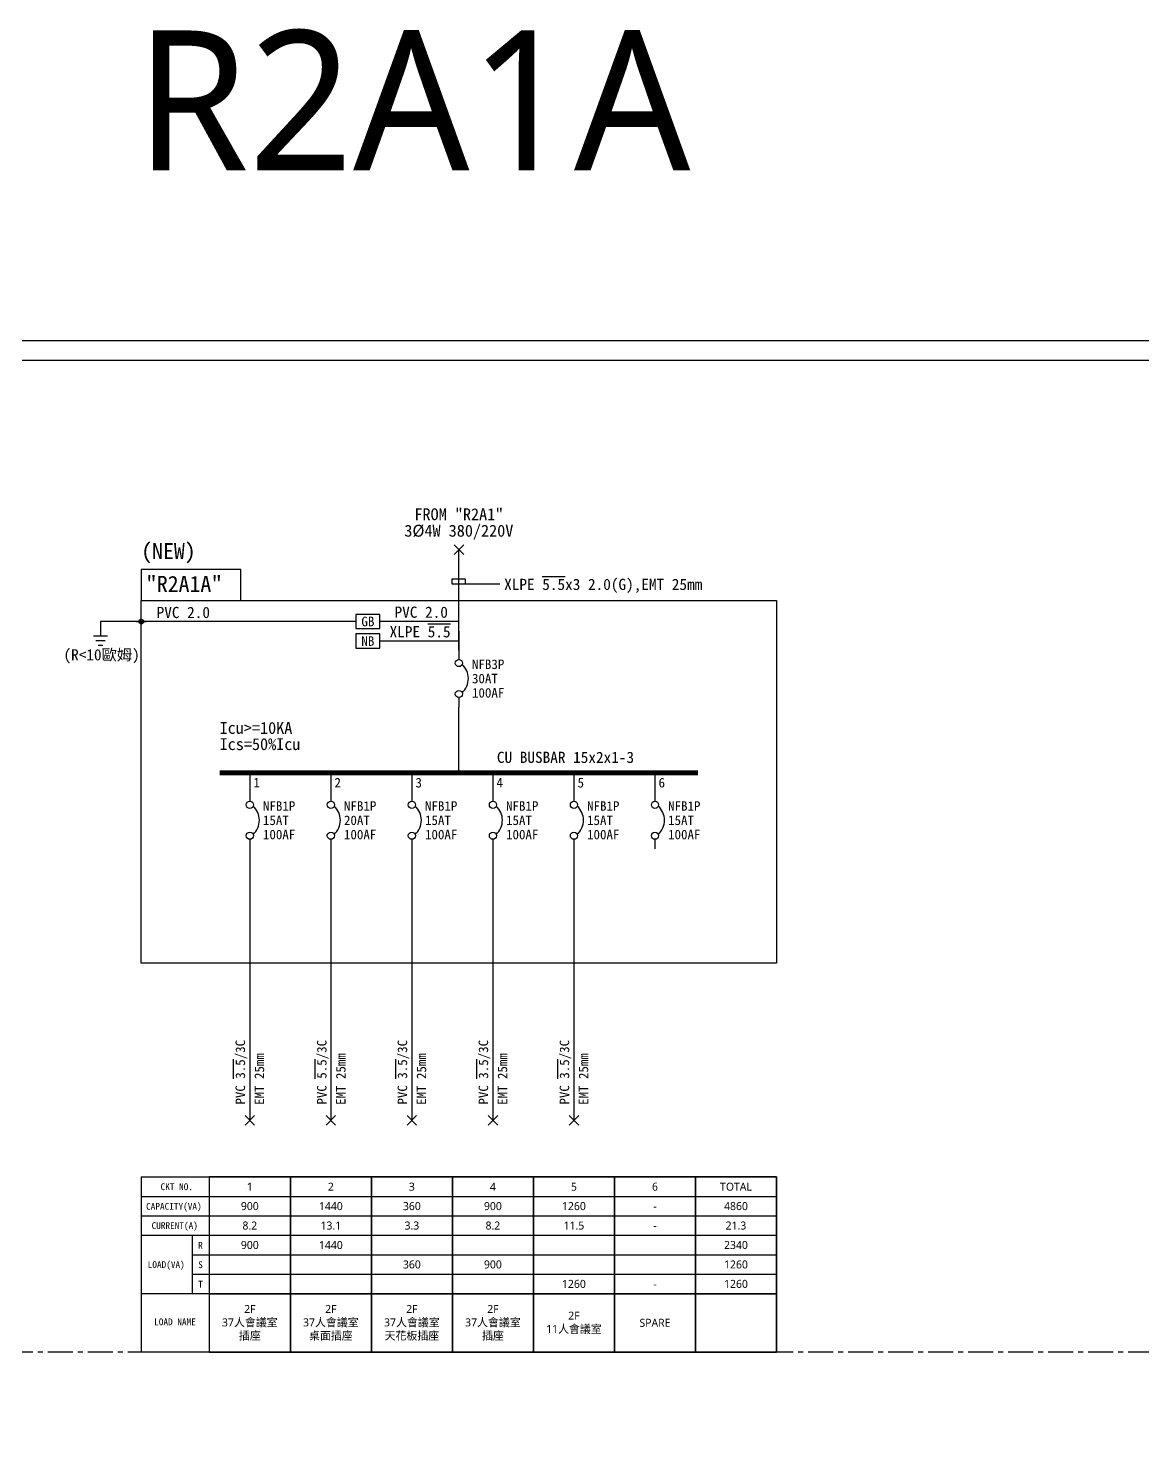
# Model space of a CAD drawing. Header units: millimetres. Extents: x 2201 to 372602, y -460 to 64535.
# Drawn here: x 234920 to 262761, y 28946 to 64535 of the extents above; entities that cross this region are included whole.
import ezdxf
from ezdxf.enums import TextEntityAlignment as Align

# ---------------------------------------------------------------- set-up
doc = ezdxf.new("R2010")
doc.units = ezdxf.units.MM
doc.set_wipeout_variables(frame=1)
doc.linetypes.add('CAD TEMPLATE [橫]$0$CENTER', pattern=[2, 1.25, -0.25, 0.25, -0.25])
doc.layers.get('Defpoints').update_dxf_attribs({"color": 9})
doc.layers.add('CAD TEMPLATE [橫]$0$TEXT', color=2, linetype='Continuous')
doc.layers.add('TI-TXT', color=7, linetype='Continuous')
doc.styles.add('CAD TEMPLATE [橫]$0$微軟正黑體', font='')
doc.styles.add('CAD TEMPLATE [橫]$0$標楷體', font='kaiu.ttf')
doc.styles.add('微軟正黑體', font='')
doc.styles.get('CAD TEMPLATE [橫]$0$微軟正黑體').set_extended_font_data('Microsoft JhengHei')
doc.styles.get('微軟正黑體').set_extended_font_data('Microsoft JhengHei')

# ---------------------------------------------------------------- blocks, each defined once
blk = doc.blocks.new('CAD TEMPLATE [橫]$0$圖框BLOCK')
at = {"color": 8, "linetype": 'CAD TEMPLATE [橫]$0$CENTER', "ltscale": 1000}
blk.add_line((1600, -50563), (142000, -50563), dxfattribs=at)
blk.add_lwpolyline([(142000, -1000), (1600, -1000), (1600, -113400), (142000, -113400)], close=True)
at = {"layer": 'Defpoints', "ltscale": 1000}
blk.add_lwpolyline([(0, 0), (164000, 0), (164000, -114400), (0, -114400)], close=True, dxfattribs=at)
blk = doc.blocks.new('CAD TEMPLATE [橫]$0$DOT')
blk.add_line((-1, 0), (1, 0))
for radius in [0.5, 0.25]:
    blk.add_circle((0, 0), radius)
blk = doc.blocks.new('CAD TEMPLATE [橫]$0$GND')
for p, q in [((-1.5, 0), (1.5, 0)), ((-1, -1), (1, -1)), ((-0.5, -2), (0.5, -2))]:
    blk.add_line(p, q)
blk = doc.blocks.new('CAD TEMPLATE [橫]$0$NFB')
at = {"color": 7}
for p, q in [((-6, 0), (-4, 0)), ((4, 0), (6, 0))]:
    blk.add_line(p, q, dxfattribs=at)
for centre in [(-3.25, 0), (3.25, 0)]:
    blk.add_circle(centre, 0.75, dxfattribs=at)
blk.add_arc((0, -2.0625), 4.0625, 42.832341, 137.167659, dxfattribs=at)
blk = doc.blocks.new('CAD TEMPLATE [橫]$0$XPT')
for p, q in [((-1, 1), (1, -1)), ((1, 1), (-1, -1))]:
    blk.add_line(p, q)
blk = doc.blocks.new('*U85')
at = {"color": 0, "linetype": 'Continuous'}
blk.add_line((257778, -111657), (257778, -111522), dxfattribs=at)
at = {"linetype": 'Continuous'}
for p, q in [((257778, -114660), (257778, -111657)), ((257778, -113769), (246583, -113771)), ((246583, -113771), (246583, -114216)), ((257778, -118494), (257778, -116442))]:
    blk.add_line(p, q, dxfattribs=at)
blk.add_lwpolyline([(259057, -112606), (257573, -112606), (257573, -112434), (257979, -112434), (257979, -112606)])
at = {"color": 0, "xscale": 150, "yscale": 150, "zscale": 150}
blk.add_blockref('CAD TEMPLATE [橫]$0$XPT', (257778, -111522), dxfattribs=at)
at = {"xscale": 148.5, "yscale": 148.5, "zscale": 148.5}
for name, p in [('CAD TEMPLATE [橫]$0$DOT', (247856, -113771)), ('CAD TEMPLATE [橫]$0$GND', (246583, -114216))]:
    blk.add_blockref(name, p, dxfattribs=at)
at = {"xscale": 148.5, "yscale": 148.5, "zscale": 148.5, "rotation": 270}
blk.add_blockref('CAD TEMPLATE [橫]$0$NFB', (257778, -115551), dxfattribs=at)
blk = doc.blocks.new('*U40')
at = {"color": 7, "linetype": 'Continuous'}
blk.add_line((0, 0), (0, -594), dxfattribs=at)
at = {"color": 7, "xscale": 148.5, "yscale": 148.5, "zscale": 148.5, "rotation": 270}
blk.add_blockref('CAD TEMPLATE [橫]$0$NFB', (0, -1485), dxfattribs=at)
at = {"color": 7, "style": 'CAD TEMPLATE [橫]$0$標楷體'}
for s, p in [('NFB1P', (410, -1188)), ('15AT', (410, -1634)), ('100AF', (410, -2079))]:
    blk.add_text(s, height=297, dxfattribs=at).set_placement(p)
blk = doc.blocks.new('*U25')
at = {"ltscale": 1000}
blk.add_lwpolyline([(210435, -120870), (210435, -129351)], dxfattribs=at)
blk = doc.blocks.new('*U18')
at = {"xscale": 148.5, "yscale": 148.5, "zscale": 148.5}
blk.add_blockref('CAD TEMPLATE [橫]$0$XPT', (210435, -126739), dxfattribs=at)
blk = doc.blocks.new('*U14')
blk.add_wipeout([(-3214, -388), (-2471, -388), (-2471, -834), (-3214, -834)])
for p, q in [((-2471, -388), (-3214, -388)), ((-3214, -388), (-3214, -834)), ((-2471, -834), (-2471, -388)), ((-3214, -834), (-2471, -834))]:
    blk.add_line(p, q)
at = {"linetype": 'Continuous'}
blk.add_line((0, -611), (-2471, -611), dxfattribs=at)
at = {"style": 'CAD TEMPLATE [橫]$0$標楷體'}
blk.add_text('GB', height=300, dxfattribs=at).set_placement((-2842, -611), align=Align.MIDDLE)
blk.add_wipeout([(-3214, -999), (-2471, -999), (-2471, -1444), (-3214, -1444)])
for p, q in [((-2471, -999), (-3214, -999)), ((-3214, -999), (-3214, -1444)), ((-2471, -1444), (-2471, -999)), ((-3214, -1444), (-2471, -1444))]:
    blk.add_line(p, q)
at = {"linetype": 'Continuous'}
blk.add_line((0, -1222), (-2471, -1222), dxfattribs=at)
at = {"style": 'CAD TEMPLATE [橫]$0$標楷體'}
blk.add_text('NB', height=300, dxfattribs=at).set_placement((-2842, -1222), align=Align.MIDDLE)
blk = doc.blocks.new('*U73')
at = {"layer": 'CAD TEMPLATE [橫]$0$TEXT', "color": 0, "style": 'CAD TEMPLATE [橫]$0$標楷體'}
for s, height, p in [('PVC %%O3.5%%O/3C', 297.03, (-149, -4417)), ('EMT 25mm', 297, (446, -4427))]:
    blk.add_text(s, height=height, rotation=90, dxfattribs=at).set_placement(p)
blk = doc.blocks.new('*U28')
at = {"color": 7, "linetype": 'Continuous'}
blk.add_line((0, 0), (0, -594), dxfattribs=at)
at = {"color": 7, "xscale": 148.5, "yscale": 148.5, "zscale": 148.5, "rotation": 270}
blk.add_blockref('CAD TEMPLATE [橫]$0$NFB', (0, -1485), dxfattribs=at)
blk.add_blockref('CAD TEMPLATE [橫]$0$NFB', (0, -1485), dxfattribs=at)
at = {"color": 7, "style": 'CAD TEMPLATE [橫]$0$標楷體'}
for s, p in [('NFB1P', (410, -1188)), ('20AT', (410, -1634)), ('100AF', (410, -2079))]:
    blk.add_text(s, height=297, dxfattribs=at).set_placement(p)
blk = doc.blocks.new('*U20')
at = {"style": 'CAD TEMPLATE [橫]$0$標楷體'}
for s, height, p in [('Icu>=10KA', 371.2, (0, 1215)), ('Ics=50%%%Icu', 371.25, (0, 708))]:
    blk.add_text(s, height=height, dxfattribs=at).set_placement(p)
blk = doc.blocks.new('*U84')
at = {"layer": 'CAD TEMPLATE [橫]$0$TEXT', "color": 0, "style": 'CAD TEMPLATE [橫]$0$標楷體'}
for s, p in [('XLPE %%O5.5%%Ox3 2.0(G),EMT 25mm', (1414, 374)), ('PVC 2.0', (-9441, -503)), ('PVC 2.0', (-2009, -495)), ('XLPE %%O5.5', (-2164, -1106))]:
    blk.add_text(s, height=350, dxfattribs=at).set_placement(p)
blk = doc.blocks.new('*U83')
at = {"color": 7, "linetype": 'Continuous'}
blk.add_line((0, 0), (0, -594), dxfattribs=at)
at = {"color": 7, "xscale": 148.5, "yscale": 148.5, "zscale": 148.5, "rotation": 270}
blk.add_blockref('CAD TEMPLATE [橫]$0$NFB', (0, -1485), dxfattribs=at)
at = {"color": 7, "style": 'CAD TEMPLATE [橫]$0$標楷體'}
for s, p in [('NFB3P', (410, -1188)), ('30AT', (410, -1634)), ('100AF', (410, -2079))]:
    blk.add_text(s, height=297, dxfattribs=at).set_placement(p)
blk = doc.blocks.new('*U86')
at = {"style": 'CAD TEMPLATE [橫]$0$標楷體'}
blk.add_text('3Ø4W 380/220V', height=371.25, dxfattribs=at).set_placement((9922, 1027), align=Align.CENTER)
at = {"color": 6, "style": 'CAD TEMPLATE [橫]$0$標楷體'}
blk.add_text('(NEW)', height=500, dxfattribs=at).set_placement((0, 326))
blk = doc.blocks.new('*U24')
at = {"style": 'CAD TEMPLATE [橫]$0$標楷體'}
blk.add_text('(R<10歐姆)', height=350, dxfattribs=at).set_placement((1227, -1290), align=Align.RIGHT)
blk = doc.blocks.new('*U82')
at = {"layer": 'CAD TEMPLATE [橫]$0$TEXT', "color": 0, "style": 'CAD TEMPLATE [橫]$0$標楷體'}
for s, height, p in [('PVC %%O5.5%%O/3C', 297.03, (-136, -4417)), ('EMT 25mm', 297, (458, -4427))]:
    blk.add_text(s, height=height, rotation=90, dxfattribs=at).set_placement(p)
blk = doc.blocks.new('CAD TEMPLATE [橫]$0$LOAD_HEADER1')
for p, q in [((0, 0), (0, -36)), ((0, 0), (14, 0)), ((14, 0), (14, -36)), ((0, -4), (14, -4)), ((0, -8), (14, -8)), ((0, -12), (14, -12)), ((10.5, -12), (10.5, -24)), ((10.5, -16), (14, -16)), ((10.5, -20), (14, -20)), ((0, -24), (14, -24)), ((0, -36), (14, -36))]:
    blk.add_line(p, q)
at = {"style": 'CAD TEMPLATE [橫]$0$標楷體'}
for s, p in [('CKT NO.', (3.98, -2.71)), ('CAPACITY(VA)', (1, -6.74)), ('CURRENT(A)', (2.13, -10.7)), ('R', (11.71, -14.75)), ('LOAD(VA)', (1.33, -18.72)), ('S', (11.71, -18.75)), ('T', (11.71, -22.75)), ('LOAD NAME', (2.66, -30.5))]:
    blk.add_text(s, height=1.4, dxfattribs=at).set_placement(p)
blk = doc.blocks.new('*U72')
at = {"color": 7}
for p, q in [((2126, 5468), (2126, 0)), ((4658, 5468), (4658, 0)), ((7189, 5468), (7189, 0)), ((9720, 5468), (9720, 0)), ((12251, 5468), (12251, 0)), ((14783, 5468), (14783, 0)), ((17314, 5468), (17314, 0)), ((2126, 4860), (4658, 4860)), ((4658, 4860), (7189, 4860)), ((7189, 4860), (9720, 4860)), ((9720, 4860), (12251, 4860)), ((12251, 4860), (14783, 4860)), ((14783, 4860), (17314, 4860)), ((17314, 4860), (19845, 4860)), ((2126, 4253), (4658, 4253)), ((4658, 4253), (7189, 4253)), ((7189, 4253), (9720, 4253)), ((9720, 4253), (12251, 4253)), ((12251, 4253), (14783, 4253)), ((14783, 4253), (17314, 4253)), ((17314, 4253), (19845, 4253)), ((2126, 3645), (4658, 3645)), ((4658, 3645), (7189, 3645)), ((7189, 3645), (9720, 3645)), ((9720, 3645), (12251, 3645)), ((12251, 3645), (14783, 3645)), ((14783, 3645), (17314, 3645)), ((17314, 3645), (19845, 3645)), ((2126, 3038), (4658, 3038)), ((4658, 3038), (7189, 3038)), ((7189, 3038), (9720, 3038)), ((9720, 3038), (12251, 3038)), ((12251, 3038), (14783, 3038)), ((14783, 3038), (17314, 3038)), ((17314, 3038), (19845, 3038)), ((2126, 2430), (4658, 2430)), ((4658, 2430), (7189, 2430)), ((7189, 2430), (9720, 2430)), ((9720, 2430), (12251, 2430)), ((12251, 2430), (14783, 2430)), ((14783, 2430), (17314, 2430)), ((17314, 2430), (19845, 2430)), ((2126, 1823), (4658, 1823)), ((4658, 1823), (7189, 1823)), ((7189, 1823), (9720, 1823)), ((9720, 1823), (12251, 1823)), ((12251, 1823), (14783, 1823)), ((14783, 1823), (17314, 1823)), ((17314, 1823), (19845, 1823))]:
    blk.add_line(p, q, dxfattribs=at)
at = {"ltscale": 1000}
for p, q in [((4658, 0), (4658, 5468)), ((7189, 0), (7189, 5468)), ((9720, 0), (9720, 5468)), ((12251, 0), (12251, 5468)), ((14783, 0), (14783, 5468)), ((17314, 0), (17314, 5468)), ((19845, 0), (19845, 5468))]:
    blk.add_line(p, q, dxfattribs=at)
at = {"color": 7, "ltscale": 1000}
for p, q in [((4658, 0), (2126, 0)), ((7189, 0), (4658, 0)), ((9720, 0), (7189, 0)), ((12251, 0), (9720, 0)), ((14783, 0), (12251, 0)), ((17314, 0), (14783, 0)), ((19845, 0), (17314, 0))]:
    blk.add_line(p, q, dxfattribs=at)
for points in [[(0, 23480), (3111, 23480), (3111, 24444), (0, 24444)], [(0, 23480), (19845, 23480), (19845, 12146), (0, 12146)]]:
    blk.add_lwpolyline(points, close=True, dxfattribs=at)
at = {"color": 0, "const_width": 150}
blk.add_lwpolyline([(2449, 18095), (17395, 18095)], dxfattribs=at)
at = {"color": 7}
for points in [[(4658, 5468), (2126, 5468)], [(7189, 5468), (4658, 5468)], [(9720, 5468), (7189, 5468)], [(12251, 5468), (9720, 5468)], [(14783, 5468), (12251, 5468)], [(17314, 5468), (14783, 5468)], [(19845, 5468), (17314, 5468)]]:
    blk.add_lwpolyline(points, dxfattribs=at)
at = {"xscale": 151.8750000000045, "yscale": 151.8750000000045, "zscale": 151.8750000000045}
blk.add_blockref('CAD TEMPLATE [橫]$0$LOAD_HEADER1', (0, 5468), dxfattribs=at)
blk = doc.blocks.new('*T71')
at = {"linetype": 'ByBlock', "lineweight": -2, "transparency": 16777216}
for p, q in [((0, 0), (14175, 0)), ((0, 0), (0, -4374)), ((2025, 0), (2025, -4374)), ((4050, 0), (4050, -4374)), ((6075, 0), (6075, -4374)), ((8100, 0), (8100, -4374)), ((10125, 0), (10125, -4374)), ((12150, 0), (12150, -4374)), ((14175, 0), (14175, -4374)), ((0, -486), (14175, -486)), ((0, -972), (14175, -972)), ((0, -1458), (14175, -1458)), ((0, -1944), (14175, -1944)), ((0, -2430), (14175, -2430)), ((0, -2916), (14175, -2916)), ((0, -4374), (14175, -4374))]:
    blk.add_line(p, q, dxfattribs=at)
at = {"color": 0, "transparency": 16777216, "char_height": 200, "width": 2022, "attachment_point": 5, "style": '微軟正黑體'}
for s, insert in [('{\\f微軟正黑體|b0|i0|c136;1', (1012.5, -243)), ('{\\f微軟正黑體|b0|i0|c136;2', (3037.5, -243)), ('{\\f微軟正黑體|b0|i0|c136;3', (5062.5, -243)), ('{\\f微軟正黑體|b0|i0|c136;4', (7087.5, -243)), ('{\\f微軟正黑體|b0|i0|c136;5', (9112.5, -243)), ('{\\f微軟正黑體|b0|i0|c136;6', (11137.5, -243)), ('{\\f微軟正黑體|b0|i0|c136;TOTAL', (13162.5, -243)), ('{\\f微軟正黑體|b0|i0|c136;900', (1012.5, -729)), ('{\\f微軟正黑體|b0|i0|c136;1440', (3037.5, -729)), ('{\\f微軟正黑體|b0|i0|c136;360', (5062.5, -729)), ('{\\f微軟正黑體|b0|i0|c136;900', (7087.5, -729)), ('{\\f微軟正黑體|b0|i0|c136;1260', (9112.5, -729)), ('{\\f微軟正黑體|b0|i0|c136;4860', (13162.5, -729)), ('{\\f微軟正黑體|b0|i0|c136;-', (11137.5, -729)), ('{\\f微軟正黑體|b0|i0|c136;8.2', (1012.5, -1215)), ('{\\f微軟正黑體|b0|i0|c136;13.1', (3037.5, -1215)), ('{\\f微軟正黑體|b0|i0|c136;3.3', (5062.5, -1215)), ('{\\f微軟正黑體|b0|i0|c136;8.2', (7087.5, -1215)), ('{\\f微軟正黑體|b0|i0|c136;11.5', (9112.5, -1215)), ('{\\f微軟正黑體|b0|i0|c136;-', (11137.5, -1215)), ('{\\f微軟正黑體|b0|i0|c136;21.3', (13162.5, -1215)), ('{\\f微軟正黑體|b0|i0|c136;900', (1012.5, -1701)), ('{\\f微軟正黑體|b0|i0|c136;1440', (3037.5, -1701)), ('{\\f微軟正黑體|b0|i0|c136;', (5062.5, -1701)), ('{\\f微軟正黑體|b0|i0|c136;', (7087.5, -1701)), ('{\\f微軟正黑體|b0|i0|c136;', (9112.5, -1701)), ('{\\f微軟正黑體|b0|i0|c136;', (11137.5, -1701)), ('{\\f微軟正黑體|b0|i0|c136;2340', (13162.5, -1701)), ('{\\f微軟正黑體|b0|i0|c136;360', (5062.5, -2187)), ('{\\f微軟正黑體|b0|i0|c136;900', (7087.5, -2187)), ('{\\f微軟正黑體|b0|i0|c136;1260', (13162.5, -2187)), ('{\\f微軟正黑體|b0|i0|c136;', (1012.5, -2187)), ('{\\f微軟正黑體|b0|i0|c136;', (3037.5, -2187)), ('{\\f微軟正黑體|b0|i0|c136;', (9112.5, -2187)), ('{\\f微軟正黑體|b0|i0|c136;', (11137.5, -2187)), ('{\\f微軟正黑體|b0|i0|c136;', (1012.5, -2673)), ('{\\f微軟正黑體|b0|i0|c136;', (3037.5, -2673)), ('{\\f微軟正黑體|b0|i0|c136;', (5062.5, -2673)), ('{\\f微軟正黑體|b0|i0|c136;', (7087.5, -2673)), ('{\\f微軟正黑體|b0|i0|c136;1260', (9112.5, -2673)), ('{\\f微軟正黑體|b0|i0|c136;-', (11137.5, -2673)), ('{\\f微軟正黑體|b0|i0|c136;1260', (13162.5, -2673)), ('{\\f微軟正黑體|b0|i0|c136;2F^J37人會議室^J插座', (1012.5, -3645)), ('{\\f微軟正黑體|b0|i0|c136;2F^J37人會議室^J桌面插座', (3037.5, -3645)), ('{\\f微軟正黑體|b0|i0|c136;2F^J37人會議室^J天花板插座', (5062.5, -3645)), ('{\\f微軟正黑體|b0|i0|c136;2F^J37人會議室^J插座', (7087.5, -3645)), ('{\\f微軟正黑體|b0|i0|c136;2F^J11人會議室', (9112.5, -3645)), ('{\\f微軟正黑體|b0|i0|c136;SPARE', (11137.5, -3645)), ('{\\f微軟正黑體|b0|i0|c136;', (13162.5, -3645))]:
    blk.add_mtext(s, dxfattribs=dict(at, insert=insert))

msp = doc.modelspace()

# ---------------------------------------------------------------- linework, layer by layer
at = {"layer": 'Defpoints', "ltscale": 1000}
msp.add_lwpolyline([(290602, -460), (208602, -460), (208602, 56740), (290602, 56740)], close=True, dxfattribs=at)

# ---------------------------------------------------------------- block references
at = {"xscale": 0.7999999999999716, "yscale": 0.7999999999999716, "zscale": 0.7999999999999716}
for name, p in [('*U86', (237738, 51013)), ('*U85', (39454, 140730)), ('*U24', (236720, 49775)), ('*U20', (239697, 45935)), ('*U40', (240452, 45935)), ('*U28', (242477, 45935)), ('*U40', (244502, 45935)), ('*U40', (246527, 45935)), ('*U40', (248552, 45935)), ('*U40', (250577, 45935)), ('*U25', (72104, 140730)), ('*U25', (74129, 140730)), ('*U25', (76154, 140730)), ('*U25', (78179, 140730)), ('*U25', (80204, 140730)), ('*U73', (240452, 41175)), ('*U82', (242477, 41175)), ('*U73', (244502, 41175)), ('*U73', (246527, 41175)), ('*U73', (248552, 41175)), ('*U18', (72104, 138640)), ('*U18', (74129, 138640)), ('*U18', (76154, 138640)), ('*U18', (78179, 138640)), ('*U18', (80204, 138640))]:
    msp.add_blockref(name, p, dxfattribs=at)
msp.add_blockref('*T71', (239439, 35832))
at = {"layer": 'TI-TXT', "xscale": 0.4999999999999822, "yscale": 0.4999999999999822, "zscale": 0.4999999999999822}
msp.add_blockref('CAD TEMPLATE [橫]$0$圖框BLOCK', (208602, 56740), dxfattribs=at)

# ---------------------------------------------------------------- texts
at = {"color": 5, "style": 'CAD TEMPLATE [橫]$0$標楷體'}
msp.add_text('FROM "R2A1"', height=297, dxfattribs=at).set_placement((245676, 52246), align=Align.CENTER)
msp.add_text('"R2A1A"', height=400, dxfattribs=at).set_placement((237856, 50455))
at = {"color": 1, "ltscale": 1000, "insert": (244527, 64486), "char_height": 3500, "attachment_point": 2, "style": 'CAD TEMPLATE [橫]$0$微軟正黑體'}
msp.add_mtext_dynamic_manual_height_columns('R2A1A', width=80700, gutter_width=625, heights=[6032], dxfattribs=at)
at = {"layer": 'CAD TEMPLATE [橫]$0$TEXT', "color": 0, "style": 'CAD TEMPLATE [橫]$0$標楷體'}
msp.add_text('CU BUSBAR 15x2x1-3', height=280, dxfattribs=at).set_placement((246626, 46180))
for s, p in [('1', (240541, 45687)), ('2', (242566, 45687)), ('3', (244591, 45687)), ('4', (246616, 45687)), ('5', (248641, 45687)), ('6', (250666, 45687))]:
    msp.add_text(s, height=240, dxfattribs=at).set_placement(p, align=Align.MIDDLE_LEFT)

# ---------------------------------------------------------------- next in the draw order: block references
at = {"xscale": 0.7999999999999716, "yscale": 0.7999999999999716, "zscale": 0.7999999999999716}
msp.add_blockref('*U14', (245676, 50203), dxfattribs=at)

# ---------------------------------------------------------------- next in the draw order: block references
for name, p in [('*U72', (237738, 31458)), ('*U84', (245676, 50203)), ('*U83', (245676, 49477))]:
    msp.add_blockref(name, p, dxfattribs=at)

doc.saveas('drawing.dxf')
